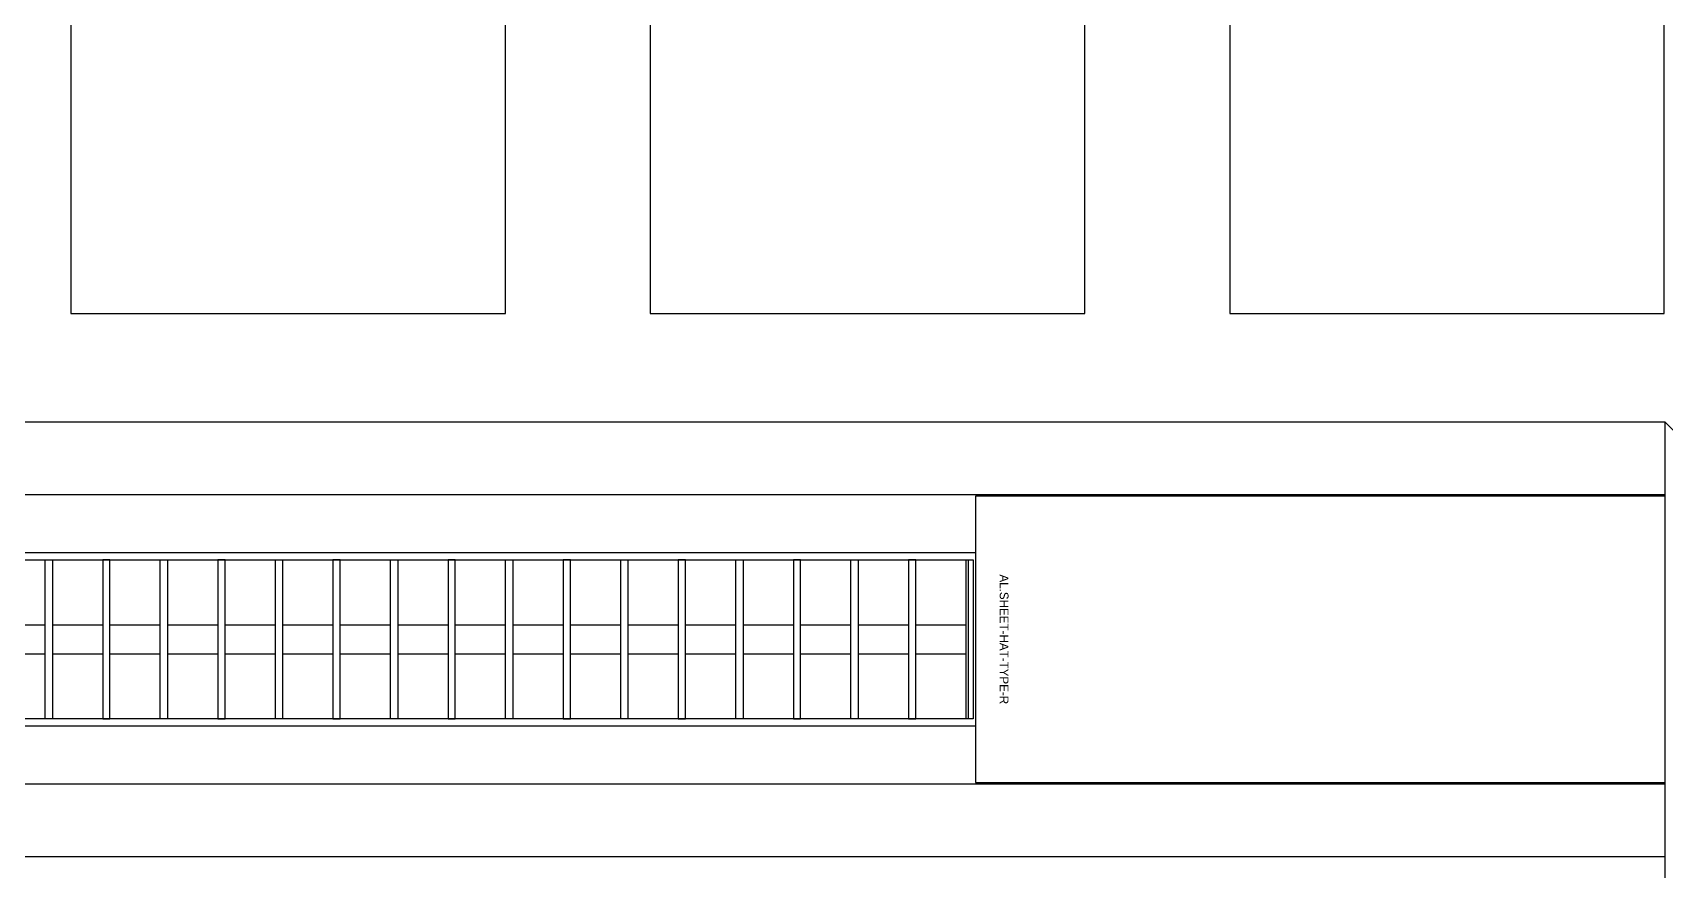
# Model space of a CAD drawing. Header units: millimetres. Extents: x -795739 to -715748, y -34378 to 22353.
# Drawn here: x -746959 to -745832, y 6952 to 7530 of the extents above; entities that cross this region are included whole.
import ezdxf
from ezdxf.enums import TextEntityAlignment as Align
from ezdxf.xclip import XClip

# ---------------------------------------------------------------- set-up
doc = ezdxf.new("R2010")
doc.units = ezdxf.units.MM
doc.header["$XCLIPFRAME"] = 0
for name, color, linetype in [('000 - WIPEOUT', 250, 'Continuous'), ('001 - ASCESSORIES', 251, 'Continuous'), ('008 - LIGHTING', 1, 'Continuous'), ('A04_TUBE SERIES', 2, 'Continuous'), ('A11_ALU.SOLID SHEET', 2, 'Continuous')]:
    doc.layers.add(name, color=color, linetype=linetype)

# ---------------------------------------------------------------- blocks, each defined once
blk = doc.blocks.new('*U670')
at = {"layer": 'A11_ALU.SOLID SHEET', "color": 0}
blk.add_lwpolyline([(476.2, -98.8), (476.2, 98.8), (0, 98.8), (0, -98.8)], close=True, dxfattribs=at)
at = {"layer": 'Defpoints', "color": 250}
blk.add_point((0, 0), dxfattribs=at)
blk.add_text('AL.SHEET-HAT-TYPE-R', height=6, rotation=270, dxfattribs=at).set_placement((15, 0), align=Align.BOTTOM_CENTER)
blk = doc.blocks.new('*U666')
at = {"color": 1}
blk.add_wipeout([(600, -60), (-600, -60), (-600, 60), (600, 60)], dxfattribs=at).dxf.layer = '000 - WIPEOUT'
at = {"layer": '001 - ASCESSORIES', "color": 0}
blk.add_lwpolyline([(600, -60), (-600, -60), (-600, 60), (600, 60)], close=True, dxfattribs=at)
at = {"layer": '001 - ASCESSORIES'}
for points in [[(595, -55), (-595, -55), (-595, 55), (595, 55)], [(-37.2, -55), (-42.2, -55), (-42.2, 55), (-37.2, 55)], [(-2.5, -55), (2.5, -55), (2.5, 55), (-2.5, 55)], [(42.2, -55), (37.2, -55), (37.2, 55), (42.2, 55)], [(77, -55), (82, -55), (82, 55), (77, 55)], [(121.7, -55), (116.7, -55), (116.7, 55), (121.7, 55)], [(156.4, -55), (161.4, -55), (161.4, 55), (156.4, 55)], [(201.2, -55), (196.2, -55), (196.2, 55), (201.2, 55)], [(235.9, -55), (240.9, -55), (240.9, 55), (235.9, 55)], [(280.6, -55), (275.6, -55), (275.6, 55), (280.6, 55)], [(315.4, -55), (320.4, -55), (320.4, 55), (315.4, 55)], [(360.1, -55), (355.1, -55), (355.1, 55), (360.1, 55)], [(394.8, -55), (399.8, -55), (399.8, 55), (394.8, 55)], [(439.6, -55), (434.6, -55), (434.6, 55), (439.6, 55)], [(474.3, -55), (479.3, -55), (479.3, 55), (474.3, 55)], [(519, -55), (514, -55), (514, 55), (519, 55)], [(553.8, -55), (558.8, -55), (558.8, 55), (553.8, 55)], [(598.5, -55), (593.5, -55), (593.5, 55), (598.5, 55)]]:
    blk.add_lwpolyline(points, close=True, dxfattribs=at)
for points in [[(-77, 10), (-42.2, 10)], [(-37.2, 10), (-2.5, 10)], [(2.5, 10), (37.2, 10)], [(42.2, 10), (77, 10)], [(82, 10), (116.7, 10)], [(121.7, 10), (156.4, 10)], [(161.4, 10), (196.2, 10)], [(201.2, 10), (235.9, 10)], [(240.9, 10), (275.6, 10)], [(280.6, 10), (315.4, 10)], [(320.4, 10), (355.1, 10)], [(360.1, 10), (394.8, 10)], [(399.8, 10), (434.6, 10)], [(439.6, 10), (474.3, 10)], [(479.3, 10), (514, 10)], [(519, 10), (553.8, 10)], [(558.8, 10), (593.5, 10)], [(-77, -10), (-42.2, -10)], [(-37.2, -10), (-2.5, -10)], [(2.5, -10), (37.2, -10)], [(42.2, -10), (77, -10)], [(82, -10), (116.7, -10)], [(121.7, -10), (156.4, -10)], [(161.4, -10), (196.2, -10)], [(201.2, -10), (235.9, -10)], [(240.9, -10), (275.6, -10)], [(280.6, -10), (315.4, -10)], [(320.4, -10), (355.1, -10)], [(360.1, -10), (394.8, -10)], [(399.8, -10), (434.6, -10)], [(439.6, -10), (474.3, -10)], [(479.3, -10), (514, -10)], [(519, -10), (553.8, -10)], [(558.8, -10), (593.5, -10)]]:
    blk.add_lwpolyline(points, dxfattribs=at)
blk = doc.blocks.new('*U688')
blk.add_attdef('EXTR.OVL-LENGTH_', (-25, -59.1), '', height=5)
blk.add_wipeout([(-25, 25), (25, -25), (25, 2475), (-25, 2425)]).dxf.layer = '000 - WIPEOUT'
at = {"layer": 'A04_TUBE SERIES', "color": 0}
blk.add_lwpolyline([(-25, 25), (25, -25), (25, 2475), (-25, 2425)], close=True, dxfattribs=at)
blk = doc.blocks.new('*U901')
at = {"layer": 'A04_TUBE SERIES', "color": 0, "linetype": 'ByBlock', "xscale": -1}
blk.add_blockref('*U688', (25, 25), dxfattribs=at)
blk = doc.blocks.new('*U906')
at = {"color": 3}
for points in [[(-225, 4550), (225, 4550), (225, 4250), (-225, 4250)], [(-225, 4150), (225, 4150), (225, 3850), (-225, 3850)], [(-225, 3750), (225, 3750), (225, 3450), (-225, 3450)]]:
    blk.add_wipeout(points, dxfattribs=at).dxf.layer = '000 - WIPEOUT'
at = {"layer": 'A11_ALU.SOLID SHEET', "color": 0, "linetype": 'ByBlock'}
for points in [[(-225, 4250), (225, 4250), (225, 4550), (-225, 4550)], [(-225, 3850), (225, 3850), (225, 4150), (-225, 4150)], [(-225, 3450), (225, 3450), (225, 3750), (-225, 3750)]]:
    blk.add_lwpolyline(points, close=True, dxfattribs=at)
blk = doc.blocks.new('*U910')
blk.add_attdef('EXTR.OVL-LENGTH_', (-25, -59.1), '', height=5)
blk.add_wipeout([(-25, 0), (25, 0), (25, 2208.2), (-25, 2208.2)]).dxf.layer = '000 - WIPEOUT'
at = {"layer": 'A04_TUBE SERIES', "color": 0}
blk.add_lwpolyline([(-25, 0), (25, 0), (25, 2208.2), (-25, 2208.2)], close=True, dxfattribs=at)
blk = doc.blocks.new('*U911')
blk.add_attdef('EXTR.OVL-LENGTH_', (-25, -59.1), '', height=5)
blk.add_wipeout([(-25, 0), (25, 0), (25, 2208.2), (-25, 2208.2)]).dxf.layer = '000 - WIPEOUT'
at = {"layer": 'A04_TUBE SERIES', "color": 0}
blk.add_lwpolyline([(-25, 0), (25, 0), (25, 2208.2), (-25, 2208.2)], close=True, dxfattribs=at)
blk = doc.blocks.new('*U1025')
at = {"layer": 'A11_ALU.SOLID SHEET', "linetype": 'ByBlock', "rotation": 90}
blk.add_blockref('*U906', (2300, 3982.5), dxfattribs=at)
at = {"layer": 'A11_ALU.SOLID SHEET', "color": 1}
blk.add_blockref('*U670', (-1625.5, 3532.5), dxfattribs=at)
at = {"layer": '008 - LIGHTING'}
blk.add_blockref('*U666', (-2225.5, 3532.5), dxfattribs=at)
at = {"layer": 'A11_ALU.SOLID SHEET'}
blk.add_blockref('*U901', (-1149.3, 1182.5), dxfattribs=at)
at = {"layer": 'A04_TUBE SERIES', "linetype": 'ByBlock', "rotation": 270}
for name, p in [('*U910', (-3357.5, 3657.5)), ('*U911', (-3357.5, 3407.5))]:
    blk.add_blockref(name, p, dxfattribs=at)

msp = doc.modelspace()

# ---------------------------------------------------------------- block references
ref = msp.add_blockref('*U1025', (-744682.4, 3579))
XClip(ref).set_block_clipping_path([(-45801.3280238605, -9620.0077451947), (23704.0078937773, 10334.9999958097)])

doc.saveas('drawing.dxf')
